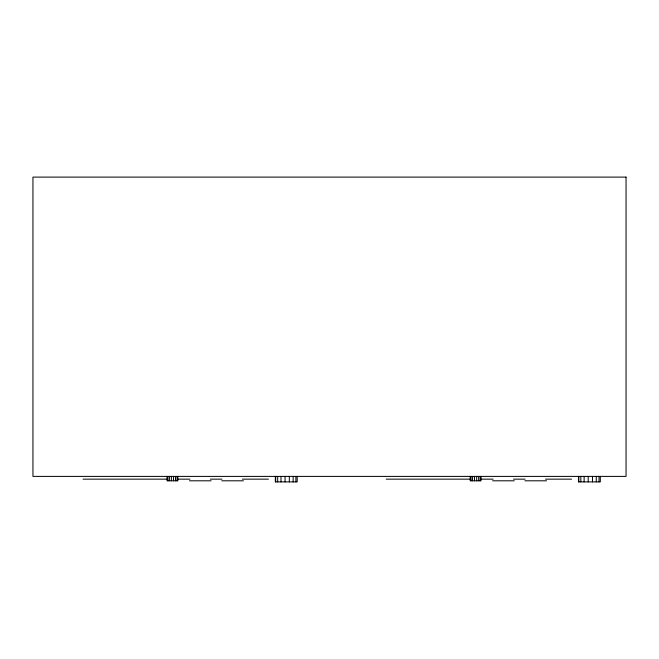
<?xml version="1.0" encoding="UTF-8"?>
<svg xmlns="http://www.w3.org/2000/svg" width="659" height="659" viewBox="0 0 659 659"><rect width="100%" height="100%" fill="white"/><g stroke="black" fill="none" stroke-linecap="round" stroke-linejoin="round"><path stroke-width="0.99" d="M83.042 479.151L167.633 479.151M177.757 479.151L189.973 479.151M210.369 479.151L221.951 479.151M242.405 479.151L268.419 479.151M386.182 479.151L470.773 479.151M480.897 479.151L493.113 479.151M513.509 479.151L525.091 479.151M545.545 479.151L571.559 479.151M189.479 480.798L211.144 480.798M221.737 480.798L243.402 480.798M492.619 480.798L514.284 480.798M524.877 480.798L546.542 480.798M600.316 476.399L600.316 481.894L578.478 481.894L578.478 476.399M599.031 476.399L599.031 481.894M596.28 476.399L596.28 481.894M592.482 476.399L592.482 481.894M588.207 476.399L588.207 481.894M584.121 476.399L584.121 481.894M580.834 476.399L580.834 481.894M578.849 476.399L578.849 481.894M480.979 476.399L480.979 480.798L470.213 480.798L470.213 476.399M480.164 476.399L480.164 480.798M478.648 476.399L478.648 480.798M476.671 476.399L476.671 480.798M474.529 476.399L474.529 480.798M472.544 476.399L472.544 480.798M471.028 476.399L471.028 480.798M297.176 476.399L297.176 481.894L275.338 481.894L275.338 476.399M295.891 476.399L295.891 481.894M293.14 476.399L293.14 481.894M289.342 476.399L289.342 481.894M285.067 476.399L285.067 481.894M280.981 476.399L280.981 481.894M277.694 476.399L277.694 481.894M275.709 476.399L275.709 481.894M177.839 476.399L177.839 480.798L167.073 480.798L167.073 476.399M177.024 476.399L177.024 480.798M175.508 476.399L175.508 480.798M173.531 476.399L173.531 480.798M171.389 476.399L171.389 480.798M169.404 476.399L169.404 480.798M167.888 476.399L167.888 480.798M626.05 177.106L32.95 177.106L32.95 476.399L626.05 476.399L626.05 177.106"/></g></svg>
